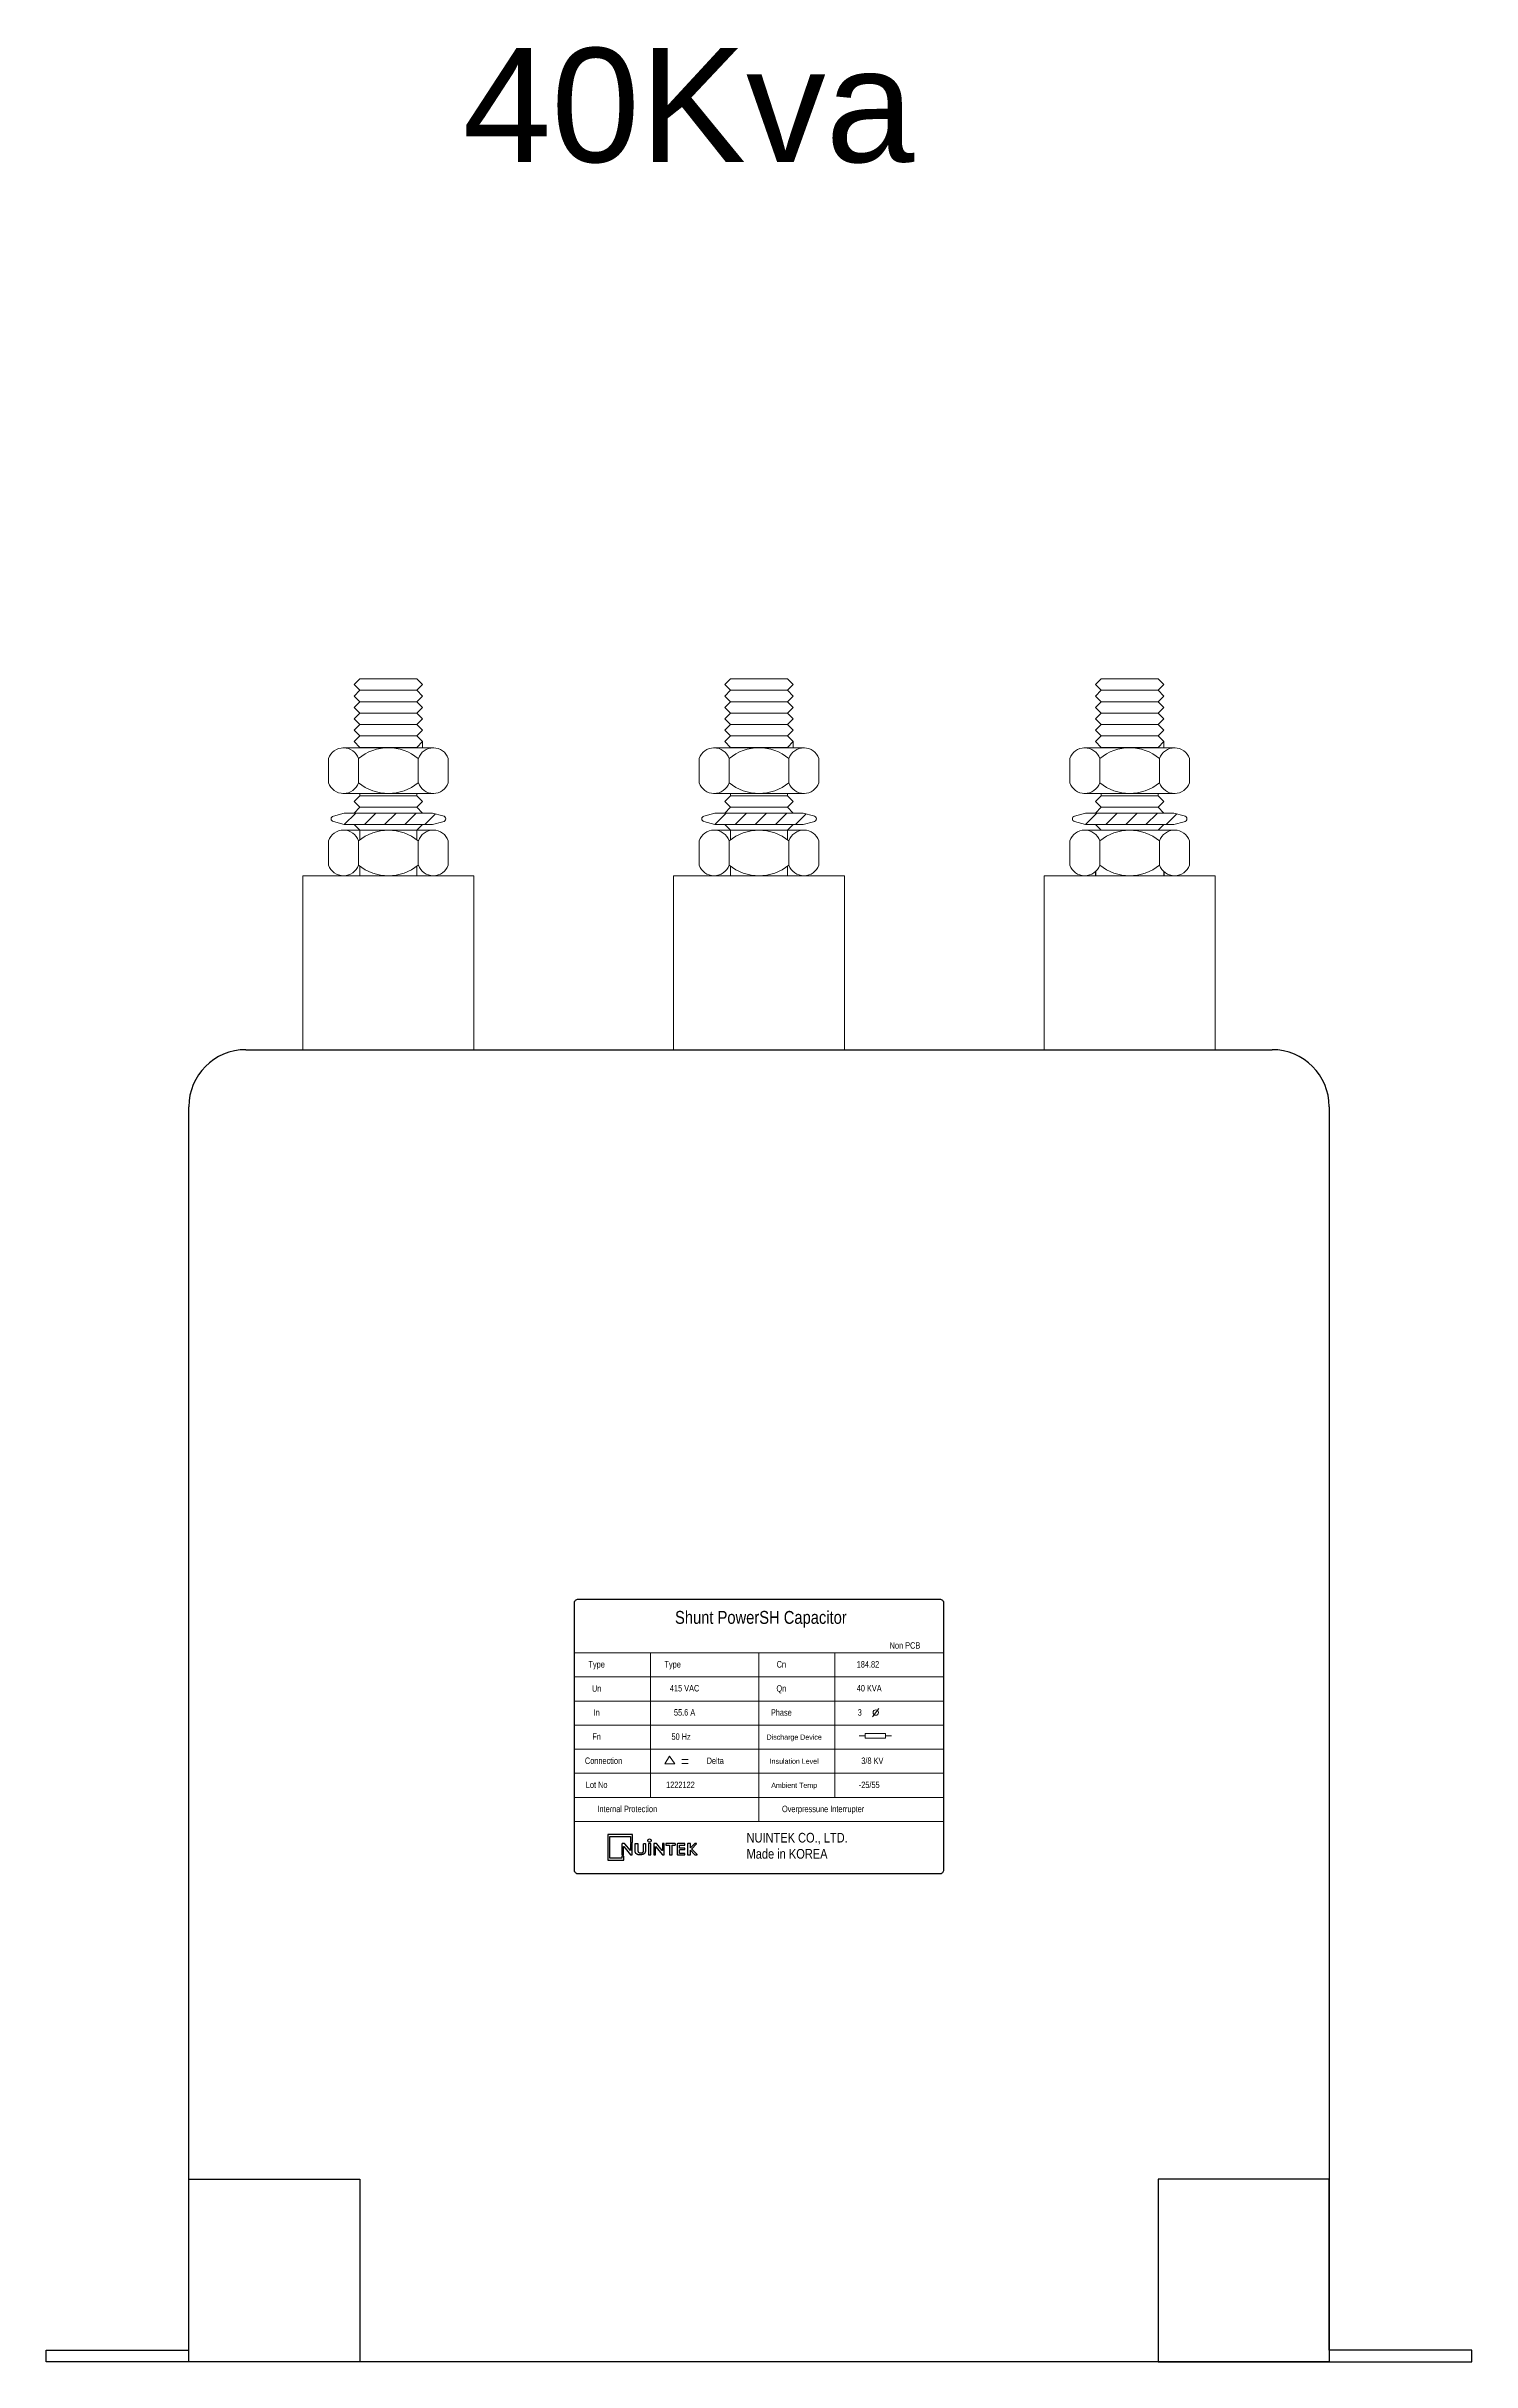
# Model space of a CAD drawing. Header units: millimetres. Extents: x 14 to 2028, y 54 to 460.
# Drawn here: x 1470.8 to 1720.8, y 54 to 459.9 of the extents above; entities that cross this region are included whole.
import ezdxf
from ezdxf.enums import TextEntityAlignment as Align

# ---------------------------------------------------------------- set-up
doc = ezdxf.new("R2010")
doc.units = ezdxf.units.MM
doc.layers.add('00', color=7, linetype='Continuous', lineweight=0)
doc.styles.add('Helvetica-Narrow', font='txt')

# ---------------------------------------------------------------- blocks, each defined once
blk = doc.blocks.new('Nuintek')
at = {"color": 150}
blk.add_lwpolyline([(1.82, 2.33), (1.82, 3.83), (-2.8, 3.83), (-2.8, 3.83), (-2.8, -0.99), (0.18, -0.99), (0.18, -0.23), (-0.18, -0.23), (-0.18, -0.63), (-2.44, -0.63), (-2.44, 3.47), (1.45, 3.47), (1.45, 2.33)], close=True, dxfattribs=at)
for points in [[(-0.11, 0), (0.11, 0, 0.414214), (0.15, 0.04), (0.15, 1.58, -0.70472), (0.17, 1.59), (1.45, 0.03, 0.224867), (1.51, 0), (1.75, 0, 0.414214), (1.79, 0.04), (1.79, 2.07, 0.414214), (1.75, 2.11), (1.49, 2.11, 0.414214), (1.45, 2.07), (1.45, 0.81, -0.706602), (1.43, 0.8), (0.4, 2.08, 0.226187), (0.34, 2.11), (-0.11, 2.11, 0.414214), (-0.15, 2.07), (-0.15, 0.04, 0.414214)], [(4.82, 2.07), (4.82, 0.04, 0.414214), (4.86, 0), (5.23, 0, 0.414214), (5.27, 0.04), (5.27, 2.07, 0.414214), (5.23, 2.11), (4.86, 2.11, 0.414214)], [(5.89, 0), (6.12, 0, 0.414214), (6.16, 0.04), (6.16, 1.58, -0.70472), (6.18, 1.59), (7.45, 0.03, 0.224867), (7.52, 0), (7.76, 0, 0.414214), (7.8, 0.04), (7.8, 2.07, 0.414214), (7.76, 2.11), (7.5, 2.11, 0.414214), (7.46, 2.07), (7.46, 0.81, -0.706602), (7.44, 0.8), (6.4, 2.08, 0.226187), (6.34, 2.11), (5.89, 2.11, 0.414214), (5.85, 2.07), (5.85, 0.04, 0.414214)], [(9.86, 2.11), (8.15, 2.11, 0.414214), (8.11, 2.07), (8.11, 1.89, 0.414214), (8.15, 1.85), (8.74, 1.85, -0.414214), (8.78, 1.81), (8.78, 0.04, 0.414214), (8.82, 0), (9.26, 0, 0.414214), (9.3, 0.04), (9.3, 1.81, -0.414214), (9.34, 1.85), (9.86, 1.85, 0.414214), (9.9, 1.89), (9.9, 2.07, 0.414214)], [(11.68, 2.11), (10.37, 2.11, 0.414214), (10.22, 1.96), (10.22, 0.15, 0.414214), (10.37, 0), (11.68, 0), (11.68, 0.26), (10.74, 0.26, -0.414214), (10.7, 0.3), (10.7, 0.94, -0.414214), (10.74, 0.98), (11.66, 0.98), (11.66, 1.24), (10.74, 1.24, -0.414214), (10.7, 1.28), (10.7, 1.81, -0.414214), (10.74, 1.85), (11.68, 1.85)], [(13.02, 1.14), (13.86, 2.07, 0.650559), (13.85, 2.11), (13.58, 2.11, 0.208632), (13.47, 2.06), (12.77, 1.31, -0.681762), (12.75, 1.31), (12.75, 2.07, 0.414214), (12.71, 2.11), (12.23, 2.11, 0.414214), (12.19, 2.07), (12.19, 0.04, 0.414214), (12.23, 0), (12.71, 0, 0.414214), (12.75, 0.04), (12.75, 0.88, -0.687152), (12.77, 0.89), (13.52, 0.05, 0.212465), (13.64, 0), (13.99, 0, 0.656311), (14.01, 0.04), (13.02, 1.09, -0.390361)]]:
    blk.add_lwpolyline(points, format="xyb", close=True, dxfattribs=at)
blk.add_circle((5.04, 2.69), 0.326, dxfattribs=at)
blk.add_rational_spline([(2.31, 0.85), (2.31, 0.53), (2.41, 0.3), (2.61, 0.16), (2.75, 0.05), (2.95, 0), (3.2, 0), (3.44, 0), (3.82, 0.05), (3.97, 0.16), (4.17, 0.3), (4.27, 0.53), (4.27, 0.85), (4.27, 1.26), (4.27, 1.66), (4.27, 2.07), (4.27, 2.09), (4.25, 2.11), (4.23, 2.11), (4.14, 2.11), (4.06, 2.11), (3.97, 2.11), (3.95, 2.11), (3.93, 2.09), (3.93, 2.07), (3.93, 1.66), (3.93, 1.25), (3.93, 0.83), (3.93, 0.69), (3.88, 0.57), (3.78, 0.48), (3.68, 0.4), (3.54, 0.36), (3.38, 0.36), (3.21, 0.36), (3.08, 0.4), (2.98, 0.48), (2.88, 0.57), (2.83, 0.69), (2.83, 0.83), (2.83, 1.25), (2.83, 1.66), (2.83, 2.07), (2.83, 2.08), (2.83, 2.09), (2.82, 2.1), (2.81, 2.11), (2.8, 2.11), (2.79, 2.11), (2.64, 2.11), (2.5, 2.11), (2.35, 2.11), (2.34, 2.11), (2.33, 2.11), (2.32, 2.1), (2.31, 2.09), (2.31, 2.08), (2.31, 2.07), (2.31, 1.66), (2.31, 1.26), (2.31, 0.85)], [1, 1, 1, 1, 1, 1, 1, 1, 1, 1, 1, 1, 1, 1, 1, 1, 0.804737854124, 0.804737854124, 1, 1, 1, 1, 0.804737854124, 0.804737854124, 1, 1, 1, 1, 1, 1, 1, 1, 1, 1, 1, 1, 1, 1, 1, 1, 1, 1, 1, 0.949253021674, 0.949253021674, 1, 0.949253021674, 0.949253021674, 1, 1, 1, 1, 0.949253021674, 0.949253021674, 1, 0.949253021674, 0.949253021674, 1, 1, 1, 1], degree=3, knots=[0, 0, 0, 0, 1, 1, 1, 2, 2, 2, 3, 3, 3, 4, 4, 4, 5, 5, 5, 6.570796, 6.570796, 6.570796, 7.570796, 7.570796, 7.570796, 9.141593, 9.141593, 9.141593, 10.141593, 10.141593, 10.141593, 11.141593, 11.141593, 11.141593, 12.141593, 12.141593, 12.141593, 13.141593, 13.141593, 13.141593, 14.141593, 14.141593, 14.141593, 15.141593, 15.141593, 15.141593, 15.926991, 15.926991, 15.926991, 16.712389, 16.712389, 16.712389, 17.712389, 17.712389, 17.712389, 18.497787, 18.497787, 18.497787, 19.283185, 19.283185, 19.283185, 20.283185, 20.283185, 20.283185, 20.283185], dxfattribs=at)
blk = doc.blocks.new('*U464')
at = {"lineweight": 5}
h = blk.add_hatch(dxfattribs=at)
h.set_pattern_fill('ANSI31', color=74, scale=20, style=0)
h.set_pattern_definition([(45, (-1139.0405, -878.4218), (-1.767767, 1.767767), [])])
h.paths.add_polyline_path([(-55.44, 98.31), (-57.25, 98.81), (-59.5, 98.81), (-72.75, 98.81), (-74.7, 98.29, 0.727937), (-74.7, 97.34), (-72.75, 96.81), (-70.5, 96.81), (-57.25, 96.81), (-55.44, 97.31, 1)])
h = blk.add_hatch(dxfattribs=at)
h.set_pattern_fill('ANSI31', color=74, scale=20, style=0)
h.set_pattern_definition([(45, (-1074.0405, -878.4218), (-1.767767, 1.767767), [])])
h.paths.add_polyline_path([(9.56, 98.31), (7.75, 98.81), (5.5, 98.81), (-7.75, 98.81), (-9.7, 98.29, 0.727937), (-9.7, 97.34), (-7.75, 96.81), (-5.5, 96.81), (7.75, 96.81), (9.56, 97.31, 1)])
h = blk.add_hatch(dxfattribs=at)
h.set_pattern_fill('ANSI31', color=74, scale=20, style=0)
h.set_pattern_definition([(45, (-1009.0405, -878.4218), (-1.767767, 1.767767), [])])
h.paths.add_polyline_path([(74.56, 98.31), (72.75, 98.81), (70.5, 98.81), (57.25, 98.81), (55.3, 98.29, 0.727937), (55.3, 97.34), (57.25, 96.81), (59.5, 96.81), (72.75, 96.81), (74.56, 97.31, 1)])
at = {"color": 74, "lineweight": 5}
for p, q in [((-70, 120.34), (-71, 121.34)), ((-70, 118.34), (-71, 119.34)), ((-60, 120.34), (-70, 120.34)), ((-60, 118.34), (-70, 118.34)), ((-60, 120.34), (-59, 121.34)), ((-60, 118.34), (-59, 119.34)), ((-5, 120.34), (-6, 121.34)), ((-5, 118.34), (-6, 119.34)), ((5, 120.34), (-5, 120.34)), ((5, 118.34), (-5, 118.34)), ((5, 120.34), (6, 121.34)), ((5, 118.34), (6, 119.34)), ((60, 120.34), (59, 121.34)), ((60, 118.34), (59, 119.34)), ((70, 120.34), (60, 120.34)), ((70, 118.34), (60, 118.34)), ((70, 120.34), (71, 121.34)), ((70, 118.34), (71, 119.34)), ((-70, 116.34), (-71, 117.34)), ((-70, 116.34), (-71, 117.34)), ((-70, 114.34), (-71, 115.34)), ((-70, 114.34), (-71, 115.34)), ((-60, 116.34), (-70, 116.34)), ((-60, 116.34), (-70, 116.34)), ((-60, 114.34), (-70, 114.34)), ((-60, 114.34), (-70, 114.34)), ((-60, 116.34), (-59, 117.34)), ((-60, 116.34), (-59, 117.34)), ((-60, 114.34), (-59, 115.34)), ((-60, 114.34), (-59, 115.34)), ((-5, 116.34), (-6, 117.34)), ((-5, 116.34), (-6, 117.34)), ((-5, 114.34), (-6, 115.34)), ((-5, 114.34), (-6, 115.34)), ((5, 116.34), (-5, 116.34)), ((5, 116.34), (-5, 116.34)), ((5, 114.34), (-5, 114.34)), ((5, 114.34), (-5, 114.34)), ((5, 116.34), (6, 117.34)), ((5, 116.34), (6, 117.34)), ((5, 114.34), (6, 115.34)), ((5, 114.34), (6, 115.34)), ((60, 116.34), (59, 117.34)), ((60, 116.34), (59, 117.34)), ((60, 114.34), (59, 115.34)), ((60, 114.34), (59, 115.34)), ((70, 116.34), (60, 116.34)), ((70, 116.34), (60, 116.34)), ((70, 114.34), (60, 114.34)), ((70, 114.34), (60, 114.34)), ((70, 116.34), (71, 117.34)), ((70, 116.34), (71, 117.34)), ((70, 114.34), (71, 115.34)), ((70, 114.34), (71, 115.34)), ((-70, 112.34), (-71, 113.34)), ((-70, 110.34), (-71, 111.34)), ((-60, 112.34), (-70, 112.34)), ((-60, 110.34), (-70, 110.34)), ((-60, 112.34), (-59, 113.34)), ((-60, 110.34), (-59, 111.34)), ((-5, 112.34), (-6, 113.34)), ((-5, 110.34), (-6, 111.34)), ((5, 112.34), (-5, 112.34)), ((5, 110.34), (-5, 110.34)), ((5, 112.34), (6, 113.34)), ((5, 110.34), (6, 111.34)), ((60, 112.34), (59, 113.34)), ((60, 110.34), (59, 111.34)), ((70, 112.34), (60, 112.34)), ((70, 110.34), (60, 110.34)), ((70, 112.34), (71, 113.34)), ((70, 110.34), (71, 111.34)), ((-70, 101.83), (-70, 102.26)), ((-60, 101.83), (-70, 101.83)), ((-60, 101.83), (-60, 102.26)), ((-5, 101.83), (-5, 102.26)), ((5, 101.83), (-5, 101.83)), ((5, 101.83), (5, 102.26)), ((60, 101.83), (60, 102.26)), ((70, 101.83), (60, 101.83)), ((70, 101.83), (70, 102.26)), ((-72.75, 98.81), (-74.65, 98.3)), ((-72.75, 98.81), (-70.5, 98.81)), ((-72.75, 98.81), (-57.25, 98.81)), ((-70, 99.83), (-71, 100.83)), ((-70.99, 98.81), (-71, 98.83)), ((-70.99, 98.81), (-71, 98.83)), ((-60, 99.83), (-70, 99.83)), ((-60, 99.83), (-59, 100.83)), ((-57.25, 98.81), (-59.5, 98.81)), ((-59.01, 98.81), (-59, 98.83)), ((-59.01, 98.81), (-59, 98.83)), ((-55.44, 98.31), (-57.25, 98.81)), ((-7.75, 98.81), (-9.65, 98.3)), ((-7.75, 98.81), (7.75, 98.81)), ((-7.75, 98.81), (-5.5, 98.81)), ((-5, 99.83), (-6, 100.83)), ((-5.99, 98.81), (-6, 98.83)), ((-5.99, 98.81), (-6, 98.83)), ((5, 99.83), (-5, 99.83)), ((5, 99.83), (6, 100.83)), ((7.75, 98.81), (5.5, 98.81)), ((5.99, 98.81), (6, 98.83)), ((5.99, 98.81), (6, 98.83)), ((9.56, 98.31), (7.75, 98.81)), ((57.25, 98.81), (55.35, 98.3)), ((57.25, 98.81), (59.5, 98.81)), ((57.25, 98.81), (72.75, 98.81)), ((60, 99.83), (59, 100.83)), ((59.01, 98.81), (59, 98.83)), ((59.01, 98.81), (59, 98.83)), ((70, 99.83), (60, 99.83)), ((70, 99.83), (71, 100.83)), ((72.75, 98.81), (70.5, 98.81)), ((70.99, 98.81), (71, 98.83)), ((70.99, 98.81), (71, 98.83)), ((74.56, 98.31), (72.75, 98.81)), ((-75.5, 89.7), (-75.5, 93.95)), ((-72.75, 96.81), (-74.65, 97.32)), ((-70.5, 96.81), (-72.75, 96.81)), ((-57.25, 96.81), (-72.75, 96.81)), ((-70, 95.83), (-71, 96.83)), ((-70, 95.83), (-70, 94.15)), ((-60, 95.83), (-70, 95.83)), ((-60, 95.83), (-70, 95.83)), ((-60, 95.83), (-59, 96.83)), ((-60, 95.83), (-59, 96.83)), ((-60, 95.83), (-60, 94.15)), ((-57.25, 96.81), (-59.5, 96.81)), ((-55.44, 97.31), (-57.25, 96.81)), ((-54.5, 89.7), (-54.5, 93.95)), ((-10.5, 89.7), (-10.5, 93.95)), ((-7.75, 96.81), (-9.65, 97.32)), ((7.75, 96.81), (-7.75, 96.81)), ((-5.5, 96.81), (-7.75, 96.81)), ((-5, 95.83), (-6, 96.83)), ((-5, 95.83), (-5, 94.15)), ((5, 95.83), (-5, 95.83)), ((5, 95.83), (-5, 95.83)), ((5, 95.83), (6, 96.83)), ((5, 95.83), (6, 96.83)), ((5, 95.83), (5, 94.15)), ((7.75, 96.81), (5.5, 96.81)), ((9.56, 97.31), (7.75, 96.81)), ((10.5, 89.7), (10.5, 93.95)), ((54.5, 89.7), (54.5, 93.95)), ((57.25, 96.81), (55.35, 97.32)), ((59.5, 96.81), (57.25, 96.81)), ((72.75, 96.81), (57.25, 96.81)), ((60, 95.83), (59, 96.83)), ((70, 95.83), (60, 95.83)), ((70, 95.83), (60, 95.83)), ((70, 95.83), (71, 96.83)), ((70, 95.83), (71, 96.83)), ((72.75, 96.81), (70.5, 96.81)), ((74.56, 97.31), (72.75, 96.81)), ((75.5, 89.7), (75.5, 93.95)), ((-70, 89.51), (-70, 87.83)), ((-60, 89.51), (-60, 87.83)), ((-5, 89.51), (-5, 87.83)), ((5, 89.51), (5, 87.83)), ((-50, 87.83), (-80, 87.83)), ((-80, 87.83), (-80, 57.34)), ((-50, 57.34), (-50, 87.83)), ((-50, 57.34), (-50, 85.83)), ((15, 87.83), (-15, 87.83)), ((-15, 87.83), (-15, 57.34)), ((-15, 87.83), (-15, 57.34)), ((-15, 87.83), (-15, 57.34)), ((15, 57.34), (15, 87.83)), ((15, 57.34), (15, 87.83)), ((15, 57.34), (15, 87.83)), ((15, 57.34), (15, 85.83)), ((15, 57.34), (15, 85.83)), ((15, 57.34), (15, 85.83)), ((80, 87.83), (50, 87.83)), ((50, 87.83), (50, 57.34)), ((50, 87.83), (50, 57.34)), ((50, 87.83), (50, 57.34)), ((80, 57.34), (80, 87.83)), ((80, 57.34), (80, 87.83)), ((80, 57.34), (80, 87.83)), ((80, 57.34), (80, 85.83)), ((80, 57.34), (80, 85.83)), ((80, 57.34), (80, 85.83)), ((-65, 57.34), (-50, 57.34)), ((0, 57.34), (15, 57.34)), ((0, 57.34), (15, 57.34)), ((0, 57.34), (15, 57.34)), ((65, 57.34), (80, 57.34)), ((65, 57.34), (80, 57.34)), ((65, 57.34), (80, 57.34)), ((0, -38.98), (13.2, -38.98)), ((0, -38.98), (13.2, -38.98)), ((0, -38.98), (13.2, -38.98))]:
    blk.add_line(p, q, dxfattribs=at)
at = {"color": 74}
for p, q in [((59, 88.55), (59, 87.83)), ((71.01, 88.54), (71.01, 87.83)), ((-90, 57.34), (90, 57.34)), ((-90, 57.34), (90, 57.34)), ((-100, -172.66), (-100, 47.34)), ((100, 47.34), (100, -172.66)), ((100, -172.66), (-100, -172.66))]:
    blk.add_line(p, q, dxfattribs=at)
at = {"lineweight": 9}
for p, q in [((-32.38, -48.39), (32.38, -48.39)), ((-19.05, -48.39), (-19.05, -73.73)), ((0, -48.39), (0, -77.96)), ((13.33, -48.39), (13.33, -73.73)), ((-32.38, -52.61), (32.38, -52.61)), ((-32.38, -56.84), (32.38, -56.84)), ((19.91, -59.62), (21.02, -58.14)), ((-32.38, -61.06), (32.38, -61.06)), ((18.65, -62.96), (17.59, -62.96)), ((22.19, -62.96), (23.25, -62.96)), ((-32.38, -65.29), (32.38, -65.29)), ((-13.56, -67.1), (-12.43, -67.1)), ((-13.56, -67.82), (-12.43, -67.82)), ((-32.38, -69.51), (32.38, -69.51)), ((-32.38, -73.73), (32.38, -73.73)), ((-32.38, -77.96), (32.38, -77.96))]:
    blk.add_line(p, q, dxfattribs=at)
at = {"color": 150}
blk.add_lwpolyline([(-31.71, -38.98), (31.71, -38.98, -0.414214), (32.38, -39.66), (32.38, -86.49, -0.414214), (31.71, -87.16), (-31.71, -87.16, -0.414214), (-32.38, -86.49), (-32.38, -39.66, -0.414214)], format="xyb", close=True, dxfattribs=at)
at = {"lineweight": 9}
blk.add_lwpolyline([(18.65, -63.38), (22.19, -63.38), (22.19, -62.53), (18.65, -62.53)], close=True, dxfattribs=at)
blk.add_lwpolyline([(-16.5, -67.87), (-14.78, -67.87), (-15.69, -66.51), (-16.5, -67.87)], dxfattribs=at)
at = {"color": 74}
for points in [[(-70, -140.66), (-70, -172.66), (-125, -172.66), (-125, -170.66), (-100, -170.66), (-100, -140.66), (-70, -140.66)], [(70, -140.66), (70, -172.66), (125, -172.66), (125, -170.66), (100, -170.66), (100, -140.66), (70, -140.66)]]:
    blk.add_lwpolyline(points, dxfattribs=at)
at = {"lineweight": 9}
blk.add_circle((20.49, -58.86), 0.475, dxfattribs=at)
at = {"color": 74, "lineweight": 5}
for centre, start, end in [((-74.54, 97.81), 102.246, 257.754), ((-55.44, 97.81), 270, 90), ((-9.54, 97.81), 102.246, 257.754), ((9.56, 97.81), 270, 90), ((55.46, 97.81), 102.246, 257.754), ((74.56, 97.81), 270, 90)]:
    blk.add_arc(centre, 0.5, start, end, dxfattribs=at)
at = {"color": 74}
for centre, start, end in [((-90, 47.34), 90, 180), ((90, 47.34), 0, 90)]:
    blk.add_arc(centre, 10, start, end, dxfattribs=at)
at = {"layer": '00', "color": 74, "lineweight": 5}
for p, q in [((-71, 121.34), (-70, 122.34)), ((-70, 122.34), (-60, 122.34)), ((-59, 121.34), (-60, 122.34)), ((-6, 121.34), (-5, 122.34)), ((-5, 122.34), (5, 122.34)), ((6, 121.34), (5, 122.34)), ((59, 121.34), (60, 122.34)), ((60, 122.34), (70, 122.34)), ((71, 121.34), (70, 122.34)), ((-71, 119.34), (-70, 120.34)), ((-71, 117.34), (-70, 118.34)), ((-71, 117.34), (-70, 118.34)), ((-70, 120.34), (-60, 120.34)), ((-70, 118.34), (-60, 118.34)), ((-70, 118.34), (-60, 118.34)), ((-59, 119.34), (-60, 120.34)), ((-59, 117.34), (-60, 118.34)), ((-59, 117.34), (-60, 118.34)), ((-6, 119.34), (-5, 120.34)), ((-6, 117.34), (-5, 118.34)), ((-6, 117.34), (-5, 118.34)), ((-5, 120.34), (5, 120.34)), ((-5, 118.34), (5, 118.34)), ((-5, 118.34), (5, 118.34)), ((6, 119.34), (5, 120.34)), ((6, 117.34), (5, 118.34)), ((6, 117.34), (5, 118.34)), ((59, 119.34), (60, 120.34)), ((59, 117.34), (60, 118.34)), ((59, 117.34), (60, 118.34)), ((60, 120.34), (70, 120.34)), ((60, 118.34), (70, 118.34)), ((60, 118.34), (70, 118.34)), ((71, 119.34), (70, 120.34)), ((71, 117.34), (70, 118.34)), ((71, 117.34), (70, 118.34)), ((-71, 115.34), (-70, 116.34)), ((-71, 115.34), (-70, 116.34)), ((-71, 113.34), (-70, 114.34)), ((-70, 116.34), (-60, 116.34)), ((-70, 116.34), (-60, 116.34)), ((-70, 114.34), (-60, 114.34)), ((-59, 115.34), (-60, 116.34)), ((-59, 115.34), (-60, 116.34)), ((-59, 113.34), (-60, 114.34)), ((-6, 115.34), (-5, 116.34)), ((-6, 115.34), (-5, 116.34)), ((-6, 113.34), (-5, 114.34)), ((-5, 116.34), (5, 116.34)), ((-5, 116.34), (5, 116.34)), ((-5, 114.34), (5, 114.34)), ((6, 115.34), (5, 116.34)), ((6, 115.34), (5, 116.34)), ((6, 113.34), (5, 114.34)), ((59, 115.34), (60, 116.34)), ((59, 115.34), (60, 116.34)), ((59, 113.34), (60, 114.34)), ((60, 116.34), (70, 116.34)), ((60, 116.34), (70, 116.34)), ((60, 114.34), (70, 114.34)), ((71, 115.34), (70, 116.34)), ((71, 115.34), (70, 116.34)), ((71, 113.34), (70, 114.34)), ((-57, 110.26), (-73, 110.26)), ((-73, 110.26), (-58.99, 110.26)), ((-71, 111.34), (-70, 112.34)), ((-70, 112.34), (-60, 112.34)), ((-59, 111.34), (-60, 112.34)), ((-59, 110.26), (-59, 111.34)), ((-8, 110.26), (6.01, 110.26)), ((8, 110.26), (-8, 110.26)), ((-6, 111.34), (-5, 112.34)), ((-5, 112.34), (5, 112.34)), ((6, 111.34), (5, 112.34)), ((6, 110.26), (6, 111.34)), ((57, 110.26), (71.01, 110.26)), ((73, 110.26), (57, 110.26)), ((59, 111.34), (60, 112.34)), ((60, 112.34), (70, 112.34)), ((71, 111.34), (70, 112.34)), ((71, 110.26), (71, 111.34)), ((-75.5, 108.39), (-75.5, 104.14)), ((-70.25, 104.14), (-70.25, 108.39)), ((-59.75, 104.14), (-59.75, 108.39)), ((-54.5, 108.39), (-54.5, 104.14)), ((-10.5, 108.39), (-10.5, 104.14)), ((-5.25, 104.14), (-5.25, 108.39)), ((5.25, 104.14), (5.25, 108.39)), ((10.5, 108.39), (10.5, 104.14)), ((54.5, 108.39), (54.5, 104.14)), ((59.75, 104.14), (59.75, 108.39)), ((70.25, 104.14), (70.25, 108.39)), ((75.5, 108.39), (75.5, 104.14)), ((-57, 102.26), (-73, 102.26)), ((-71, 100.83), (-70, 101.83)), ((-70, 101.83), (-60, 101.83)), ((-59, 100.83), (-60, 101.83)), ((8, 102.26), (-8, 102.26)), ((-6, 100.83), (-5, 101.83)), ((-5, 101.83), (5, 101.83)), ((6, 100.83), (5, 101.83)), ((73, 102.26), (57, 102.26)), ((59, 100.83), (60, 101.83)), ((60, 101.83), (70, 101.83)), ((71, 100.83), (70, 101.83)), ((-71, 98.83), (-70, 99.83)), ((-71, 98.83), (-70, 99.83)), ((-70, 99.83), (-60, 99.83)), ((-70, 99.83), (-60, 99.83)), ((-59, 98.83), (-60, 99.83)), ((-59, 98.83), (-60, 99.83)), ((-6, 98.83), (-5, 99.83)), ((-6, 98.83), (-5, 99.83)), ((-5, 99.83), (5, 99.83)), ((-5, 99.83), (5, 99.83)), ((6, 98.83), (5, 99.83)), ((6, 98.83), (5, 99.83)), ((59, 98.83), (60, 99.83)), ((59, 98.83), (60, 99.83)), ((60, 99.83), (70, 99.83)), ((60, 99.83), (70, 99.83)), ((71, 98.83), (70, 99.83)), ((71, 98.83), (70, 99.83)), ((-75.5, 89.7), (-75.5, 93.95)), ((-75.5, 93.95), (-75.5, 89.7)), ((-73, 95.83), (-58.99, 95.83)), ((-57, 95.83), (-73, 95.83)), ((-70.25, 89.7), (-70.25, 93.95)), ((-70, 95.83), (-60, 95.83)), ((-59.75, 89.7), (-59.75, 93.95)), ((-54.5, 89.7), (-54.5, 93.95)), ((-54.5, 93.95), (-54.5, 89.7)), ((-10.5, 93.95), (-10.5, 89.7)), ((-10.5, 89.7), (-10.5, 93.95)), ((8, 95.83), (-8, 95.83)), ((-8, 95.83), (6.01, 95.83)), ((-5.25, 89.7), (-5.25, 93.95)), ((-5, 95.83), (5, 95.83)), ((5.25, 89.7), (5.25, 93.95)), ((10.5, 93.95), (10.5, 89.7)), ((10.5, 89.7), (10.5, 93.95)), ((54.5, 93.95), (54.5, 89.7)), ((54.5, 89.7), (54.5, 93.95)), ((73, 95.83), (57, 95.83)), ((57, 95.83), (71.01, 95.83)), ((59.75, 89.7), (59.75, 93.95)), ((60, 95.83), (70, 95.83)), ((70.25, 89.7), (70.25, 93.95)), ((75.5, 93.95), (75.5, 89.7)), ((75.5, 89.7), (75.5, 93.95)), ((-57, 87.83), (-73, 87.83)), ((-57, 87.83), (-73, 87.83)), ((-71.01, 87.83), (-58.99, 87.83)), ((8, 87.83), (-8, 87.83)), ((8, 87.83), (-8, 87.83)), ((-6.01, 87.83), (6.01, 87.83)), ((73, 87.83), (57, 87.83)), ((73, 87.83), (57, 87.83)), ((58.99, 87.83), (71.01, 87.83))]:
    blk.add_line(p, q, dxfattribs=at)
for centre, radius, start, end in [((-72.87, 107.49), 2.77, 18.8098, 161.1902), ((-65, 101.98), 8.28, 50.6699, 129.3301), ((-57.12, 107.49), 2.77, 18.8098, 161.1902), ((-7.87, 107.49), 2.77, 18.8098, 161.1902), ((0, 101.98), 8.28, 50.6699, 129.3301), ((7.88, 107.49), 2.77, 18.8098, 161.1902), ((57.13, 107.49), 2.77, 18.8098, 161.1902), ((65, 101.98), 8.28, 50.6699, 129.3301), ((72.88, 107.49), 2.77, 18.8098, 161.1902), ((-72.87, 105.03), 2.77, 198.8098, 341.1902), ((-65, 110.55), 8.28, 230.6699, 309.3301), ((-57.12, 105.03), 2.77, 198.8098, 341.1902), ((-7.87, 105.03), 2.77, 198.8098, 341.1902), ((0, 110.55), 8.28, 230.6699, 309.3301), ((7.88, 105.03), 2.77, 198.8098, 341.1902), ((57.13, 105.03), 2.77, 198.8098, 341.1902), ((65, 110.55), 8.28, 230.6699, 309.3301), ((72.88, 105.03), 2.77, 198.8098, 341.1902), ((-72.87, 93.06), 2.77, 18.8098, 161.1902), ((-65, 87.54), 8.28, 50.6699, 129.3301), ((-57.12, 93.06), 2.77, 18.8098, 161.1902), ((-7.87, 93.06), 2.77, 18.8098, 161.1902), ((0, 87.54), 8.28, 50.6699, 129.3301), ((7.88, 93.06), 2.77, 18.8098, 161.1902), ((57.13, 93.06), 2.77, 18.8098, 161.1902), ((65, 87.54), 8.28, 50.6699, 129.3301), ((72.88, 93.06), 2.77, 18.8098, 161.1902), ((-72.87, 90.6), 2.77, 198.8098, 341.1902), ((-72.87, 90.6), 2.77, 198.8098, 341.1902), ((-65, 96.11), 8.28, 230.6699, 309.3301), ((-65, 96.11), 8.28, 230.6699, 309.3301), ((-57.12, 90.6), 2.77, 198.8098, 341.1902), ((-57.12, 90.6), 2.77, 198.8098, 341.1902), ((-7.87, 90.6), 2.77, 198.8098, 341.1902), ((-7.87, 90.6), 2.77, 198.8098, 341.1902), ((0, 96.11), 8.28, 230.6699, 309.3301), ((0, 96.11), 8.28, 230.6699, 309.3301), ((7.88, 90.6), 2.77, 198.8098, 341.1902), ((7.88, 90.6), 2.77, 198.8098, 341.1902), ((57.13, 90.6), 2.77, 198.8098, 341.1902), ((57.13, 90.6), 2.77, 198.8098, 341.1902), ((65, 96.11), 8.28, 230.6699, 309.3301), ((65, 96.11), 8.28, 230.6699, 309.3301), ((72.88, 90.6), 2.77, 198.8098, 341.1902), ((72.88, 90.6), 2.77, 198.8098, 341.1902)]:
    blk.add_arc(centre, radius, start, end, dxfattribs=at)
at = {"xscale": 0.9316960616124561, "yscale": 0.9316960616124561, "zscale": 0.9316960616124561}
blk.add_blockref('Nuintek', (-23.89, -83.81), dxfattribs=at)
at = {"style": 'Helvetica-Narrow'}
for s, height, p in [('Shunt PowerSH Capacitor', 2.2528, (0.33, -42.18)), ('Non PCB', 1.126, (25.6, -47.1)), ('Type', 1.126, (-28.47, -50.41)), ('Type', 1.126, (-15.14, -50.41)), ('Cn', 1.126, (3.92, -50.41)), ('184.82', 1.126, (19.11, -50.41)), ('Un', 1.126, (-28.47, -54.64)), ('Qn', 1.126, (3.92, -54.64)), ('In', 1.126, (-28.47, -58.86)), ('55.6 A', 1.126, (-13.05, -58.83)), ('Phase', 1.126, (3.92, -58.86)), ('3', 1.13, (17.67, -58.83)), ('Fn', 1.126, (-28.47, -63.08)), ('50 Hz', 1.126, (-13.66, -63.08)), ('Discharge Device', 0.9011, (6.17, -63.17)), ('Connection', 1.126, (-27.27, -67.31)), ('Delta', 1.126, (-7.68, -67.31)), ('Insulation Level', 0.9011, (6.17, -67.4)), ('3/8 KV', 1.126, (19.88, -67.31)), ('Lot No', 1.126, (-28.47, -71.53)), ('1222122', 1.126, (-13.78, -71.53)), ('Ambient Temp', 0.9011, (6.17, -71.62)), ('-25/55', 1.126, (19.33, -71.53)), ('Internal Protection', 1.1264, (-23.1, -75.76)), ('Overpressune Interrupter', 1.1264, (11.24, -75.76))]:
    blk.add_text(s, height=height, dxfattribs=at).set_placement(p, align=Align.MIDDLE_CENTER)
at = {"color": 1, "style": 'Helvetica-Narrow'}
for s, p in [('415 VAC', (-13.05, -54.6)), ('40 KVA', (19.33, -54.6))]:
    blk.add_text(s, height=1.126, dxfattribs=at).set_placement(p, align=Align.MIDDLE_CENTER)
at = {"style": 'Helvetica-Narrow'}
for s, p in [('NUINTEK CO., LTD.', (-2.18, -80.8)), ('Made in KOREA', (-2.18, -83.63))]:
    blk.add_text(s, height=1.6896, dxfattribs=at).set_placement(p, align=Align.MIDDLE_LEFT)

msp = doc.modelspace()

# ---------------------------------------------------------------- block references
msp.add_blockref('*U464', (1595.76, 226.66))

# ---------------------------------------------------------------- texts
at = {"color": 7, "insert": (1583.39, 449.46), "char_height": 20, "attachment_point": 5}
msp.add_mtext('{\\fArial|b0|i0|c0|p34;40Kva}', dxfattribs=at)

doc.saveas('drawing.dxf')
